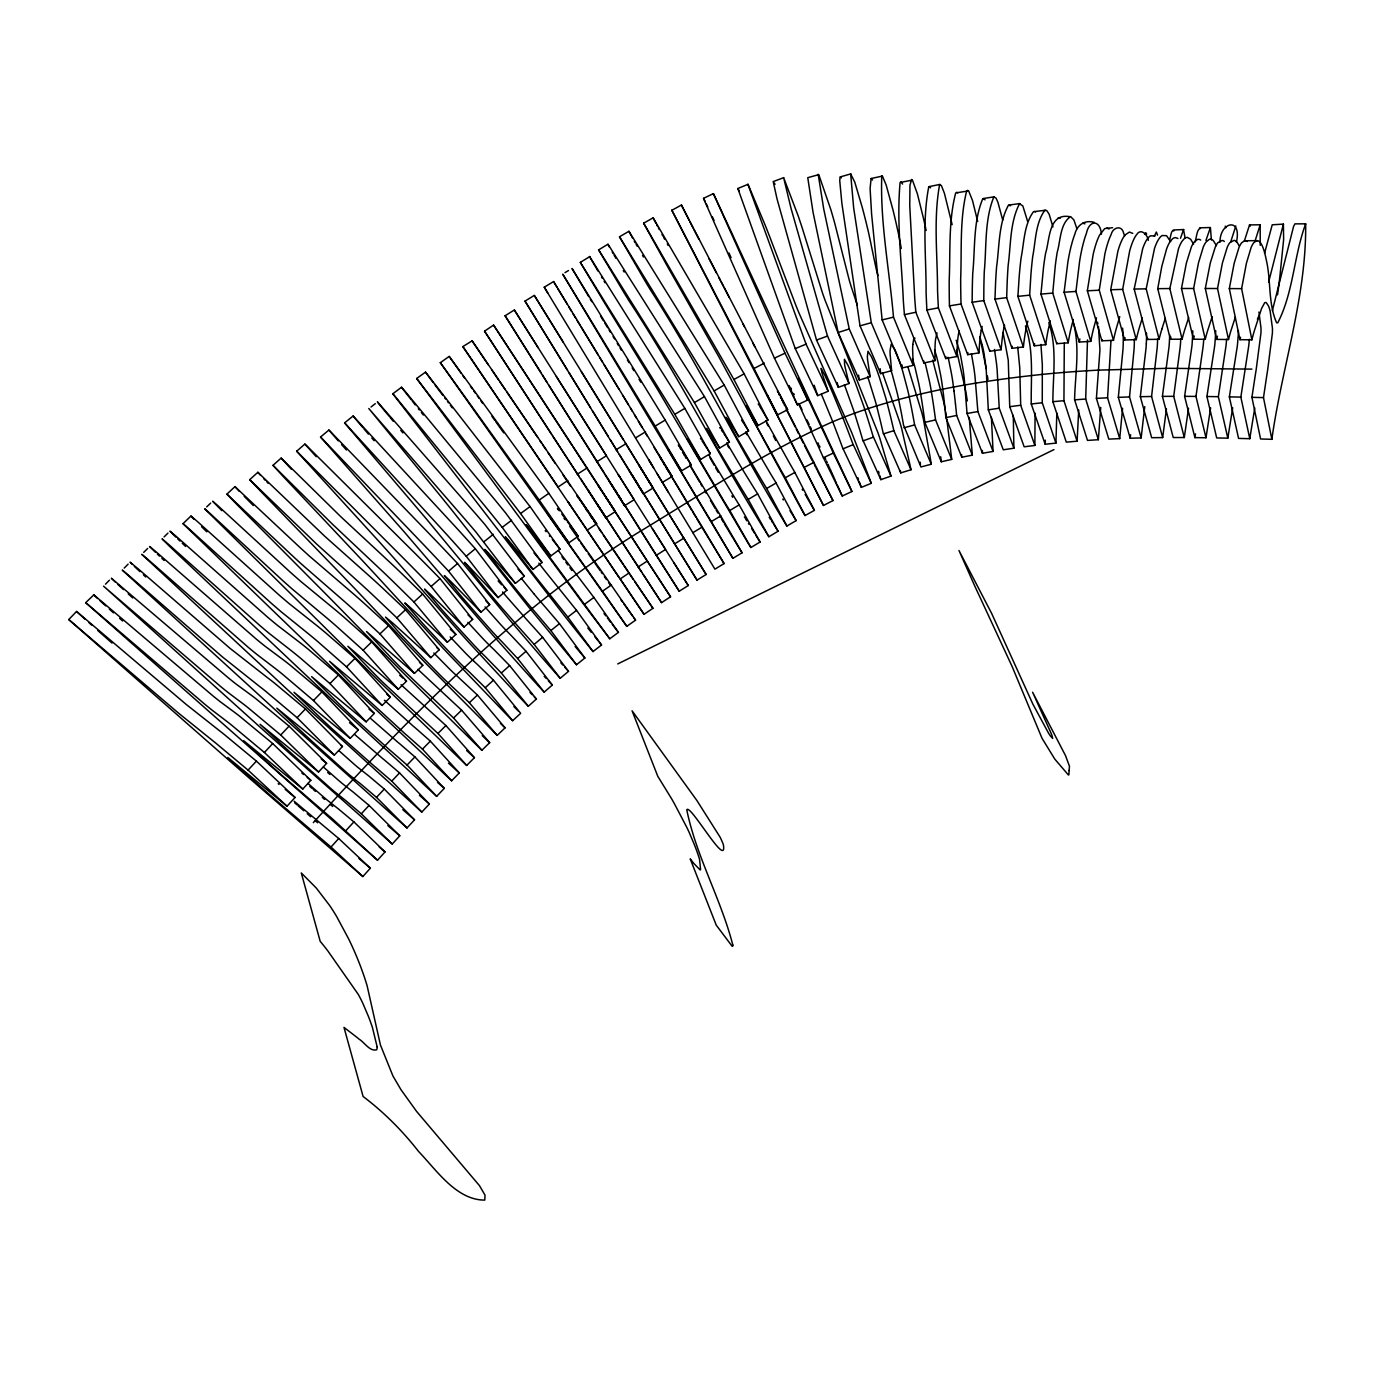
<?xml version="1.0" encoding="UTF-8"?>
<svg xmlns="http://www.w3.org/2000/svg" width="1375" height="1375" viewBox="0 0 1375 1375"><rect width="100%" height="100%" fill="white"/><g stroke="black" fill="none" stroke-linecap="round" stroke-linejoin="round"><path stroke-width="1.5" d="M985.05 199.805L982.816 198.636C973.087 221.65 975.219 248.566 972.744 273.298A282.631 44.481 83.2 0 0 972.28 289.334L972.142 302.259L989.777 351.261L1001.103 349.697L983.778 300.592L983.864 287.65A282.975 43.295 83.3 0 1 984.277 271.614C986.614 246.864 984.414 220.052 993.85 196.917L996.033 198.103L997.923 202.28L1002.702 220M1003.097 332.509L1008.253 360.198L1009.731 406.691L1024.169 446.806L1034.877 445.448L1035.066 413.119M1211.392 239.852L1210.412 227.545L1205.944 240.436M871.269 483.312A220.98 7.734 68 0 1 869.052 477.314L851.692 432.541L799.098 313.225A38.758 1.461 67.7 0 1 795.798 305.181L769.828 237.033A94.892 3.661 67.5 0 0 765.222 225.294L748.034 184.302L737.842 188.513L795.266 348.614L817.661 395.622L828.145 391.273L822.714 375.22A58.558 2.269 67.8 0 1 821.975 372.78L821.081 368.363L824.794 375.203A51.683 2.011 67.8 0 1 826.942 379.861L829.28 385.086A36.403 1.409 67.7 0 1 833.147 394.041L841.414 414.081A28.342 1.1 67.8 0 1 843.27 418.739L849.303 434.414A229.797 9.487 67.6 0 1 852.723 443.489L871.269 483.312L861.352 487.369L842.566 447.683A229.694 10.639 67.6 0 0 839.18 438.608L833.181 422.916A28.325 1.22 67.7 0 0 831.325 418.241L823.058 398.217A36.386 1.581 67.7 0 0 821.391 394.35M1025.441 325.892C1033.983 350.969 1030.872 378.005 1031.25 403.975L1045.172 444.245L1055.931 443.111L1042.267 402.755L1042.319 364.581L1040.927 344.42M1157.647 338.714L1157.458 343.578A42.367 7.717 89.5 0 1 1157.148 348.184L1151.58 396.498L1162.666 437.577L1151.666 437.714L1140.322 396.688L1145.994 348.459A42.298 7.889 89.5 0 0 1146.32 343.853M930.617 187.808L928.761 186.777C922.075 221.22 926.269 257.348 926.097 292.428A361.952 50.806 80.8 0 0 926.647 305.439L926.87 310.011L945.708 358.566L956.897 356.52L957.12 349.456A198.052 28.033 80.7 0 1 957.412 343.716L957.533 341.98A119.848 17.239 80.5 0 1 958.478 334.177L959.2 330.55M1010.591 205.717L1008.391 205.253C998.473 223.695 999.47 246.417 996.583 266.887A246.881 40.597 84.4 0 0 995.603 282.356L994.967 299.097L1011.983 348.322L1023.361 346.981L1006.655 297.653L1007.239 280.895A247.191 39.548 84.4 0 1 1008.15 265.427C1010.934 244.939 1009.852 222.303 1019.511 203.758L1022.828 205.941L1027.606 221.341M1055.931 443.111L1056.825 413.136M945.708 358.566L945.777 356.555M1045.172 444.245L1045.309 440.137M1048.85 322.523C1057.341 348.03 1052.906 375.409 1052.872 401.689L1066.295 442.131L1077.106 441.203L1063.941 400.692L1064.284 343.166M1236.434 242.103C1242.106 216.425 1219.762 222.045 1219.986 242.12M1180.781 338.852L1180.489 343.698A45.066 8.216 -89.7 0 1 1180.145 347.514L1173.717 396.327L1184.287 437.542L1173.236 437.525L1162.408 396.378L1168.939 347.652A44.997 8.405 -89.7 0 0 1169.283 343.836L1169.695 335.655A18.081 3.352 -89.7 0 0 1169.712 334.812M260.494 475.269L257.847 472.278L324.895 536.387L371.319 577.758A226.428 11.241 46 0 1 383.35 588.792L405.522 609.727L439.261 649.756L430.856 657.663L395.33 625.384A186.261 8.198 46 0 0 392.872 623.167L385.516 617.083L398.372 631.692A80.541 3.73 46.1 0 0 402.084 635.662L404.267 637.966A133.684 6.342 46.1 0 0 425.82 660.516L440.464 675.452A25.42 1.152 46.1 0 0 446.05 680.883L447.459 682.206A41.783 1.908 46.1 0 0 448.783 683.409L469.339 702.728L497.2 735.367L505.072 727.839L477.434 695.045L456.809 675.812A41.748 2.097 46.1 0 1 455.486 674.627L454.042 673.303A25.403 1.272 46.1 0 1 448.473 667.906L433.812 652.988M1045.756 210.203L1033.484 211.698C1023.98 224.641 1024.169 242.481 1021.109 257.847A215.222 36.747 85.5 0 0 1019.236 276.048L1017.895 296.381L1034.309 345.812L1045.739 344.695L1029.652 295.161L1030.906 274.794A215.514 35.836 85.5 0 1 1032.711 256.575C1035.684 241.209 1035.409 223.455 1044.708 210.409L1046.839 210.684L1049.142 214.173L1052.941 226.944M1077.106 441.203L1078.722 410.025M1146.32 343.853L1146.527 337.339A18.631 3.455 89.5 0 0 1146.475 333.077M977.694 221.478L972.486 200.458L968.636 190.884L955.694 192.93C948.337 221.22 950.486 251.316 949.197 280.414A322.128 48.125 82 0 0 949.283 297.017L949.438 305.886L967.691 354.664L978.948 352.877L979.327 346.809A158.967 23.873 82 0 1 981.269 330.086M1072.981 321.492C1080.458 346.964 1075.13 373.845 1074.597 399.833L1087.505 440.413L1098.367 439.708L1085.7 399.042L1087.487 339.917M967.691 354.664L967.811 352.636M1203.761 339.316L1203.366 344.128A48.005 8.68 -89 0 1 1203.039 347.17L1195.975 396.412L1205.995 437.748L1194.909 437.628L1184.614 396.344L1191.781 347.17A47.919 8.869 -89 0 0 1192.108 344.145L1192.727 334.297A17.531 3.214 -89 0 0 1192.744 330.808M1260.222 245.334L1260.17 224.795L1249.531 224.916L1244.444 240.763L1241.625 242.842A81.864 14.197 -88 0 0 1238.961 247.552L1234.183 263.278L1229.319 288.578L1239.923 339.677L1251.886 339.831A149.325 24.527 -87.4 0 1 1254.653 329.811L1261.58 308.447L1264.622 302.878A43.433 7.15 -87.8 0 1 1266.306 302.706L1268.489 305.972A77.619 12.856 -87.7 0 1 1270.088 310.767L1272.442 328.161A16.844 2.733 -87.9 0 1 1272.408 333.077L1267.63 370.133A177.942 27.552 -87.3 0 0 1266.891 374.825L1263.487 397.598L1271.858 439.312L1260.583 438.986L1251.92 397.341L1255.375 374.619A177.667 28.273 -87.3 0 1 1256.131 369.927L1260.961 332.922A16.809 2.819 -87.9 0 0 1260.995 328.023L1258.933 312.056M1098.367 439.708L1100.756 407.395M1069.561 216.631C1048.386 213.005 1049.847 239.731 1045.602 253.223A185.041 32.708 86.5 0 0 1043.591 266.716L1040.944 294.095L1056.739 343.716L1068.22 342.822L1052.752 293.081L1055.295 265.684A185.298 31.917 86.6 0 1 1057.237 252.175C1060.641 240.591 1059.953 223.695 1070.609 216.562L1073.909 219.966L1076.917 228.766M1226.62 339.213L1226.191 344.042A48.984 8.68 -88.5 0 1 1225.83 347.067L1218.353 396.688L1227.823 438.161L1216.686 437.938L1206.923 396.533L1214.52 346.998A48.898 8.886 -88.5 0 0 1214.881 343.956L1215.603 334.091A17.325 3.111 -88.5 0 0 1215.655 330.567M1098.453 326.545L1099.948 349.817L1096.408 398.372L1108.8 439.123L1119.714 438.608L1107.58 397.805L1111 340.433M1249.377 339.298L1248.912 344.145A49.689 8.525 -88.1 0 1 1248.534 347.188L1240.852 397.1L1249.772 438.694L1238.566 438.402L1229.353 396.877L1237.173 347.05A49.603 8.731 -88.2 0 0 1237.534 344.008L1238.325 334.108A17.222 2.991 -88.1 0 0 1238.394 330.55M1001.103 349.697L1001.361 346.637M989.777 351.261L989.88 350.23M912.828 344.506L913.688 338.972L915.045 338.078M1119.714 438.608L1122.602 408.255M1094.139 222.32C1084.463 219.639 1076.969 225.242 1074.872 234.128A174.23 31.694 87.7 0 0 1072.397 241.484L1071.022 246.606A158.95 28.995 87.6 0 0 1067.911 261.834L1064.095 292.222L1079.255 342.048L1090.787 341.378L1075.955 291.448L1079.65 261.009A159.191 28.308 87.6 0 1 1082.675 245.764L1084.033 240.642A174.487 30.955 87.7 0 1 1086.439 233.269C1089.241 219.828 1100.052 219.312 1101.495 234.145M1122.567 328.144A19.439 3.558 88.5 0 1 1123.272 339.402L1123.22 344.266A39.944 7.373 88.5 0 1 1122.963 349.663L1118.322 397.341L1130.198 438.23L1141.147 437.92L1129.528 396.963L1134.066 349.233A39.995 7.202 88.5 0 0 1134.306 343.819L1134.358 338.938M1141.147 437.92L1144.756 406.605M1112.598 227.7L1104.709 228.577L1099.536 235.159A144.031 26.898 88.7 0 0 1096.803 241.605L1096.03 243.891A135.902 25.403 88.6 0 0 1093.125 254.581L1087.35 290.795L1101.891 340.811L1113.475 340.33L1099.261 290.211L1104.881 253.945A136.125 24.836 88.7 0 1 1107.734 243.255L1108.491 240.969A144.255 26.28 88.7 0 1 1111.155 234.523C1112.65 227.442 1121.897 224.503 1123.633 233.234A57.2 10.398 88.3 0 1 1124.664 235.898M1130.198 438.23L1130.611 434.741M1132.759 233.406L1129.442 232.048L1125.077 234.953A122.942 23.323 89.6 0 0 1121.948 240.075L1121.089 241.983A117.58 22.309 89.5 0 0 1117.858 251.35L1110.708 289.764L1124.613 339.969L1136.248 339.659L1122.67 289.369L1129.666 250.903A117.769 21.811 89.6 0 1 1132.828 241.519L1133.67 239.611A123.131 22.791 89.6 0 1 1136.73 234.472C1141.027 227.7 1147.627 235.039 1148.314 240.367M1166.447 408.925L1162.666 437.577M1277.513 294.886L1278.114 290.537A312.572 53.831 -89 0 0 1279.798 277.32L1283.631 239.577L1283.408 224.108L1272.219 224.795L1264.553 253.344M1188.55 408.22L1184.287 437.542M1154.931 235.984L1150.514 235.83A108.831 20.728 -89.7 0 0 1146.114 240.814A103.641 19.748 -89.7 0 0 1142.659 248.772L1134.169 289.059L1147.438 339.453L1159.125 339.298L1146.183 288.819L1154.502 248.463A103.812 19.319 -89.7 0 1 1157.905 240.505A109.02 20.264 -89.6 0 1 1162.202 235.52L1166.516 235.675L1170.641 241.605M1210.636 407.842L1205.995 437.748M1177.911 238.494L1175.728 237.652A101.2 19.147 -89 0 0 1172.359 238.975L1170.142 241.553A93.586 17.72 -89 0 0 1166.602 248.927L1161.823 266.355L1157.75 288.664L1170.366 339.23L1182.105 339.213L1169.833 288.544L1178.512 248.738A93.741 17.308 -89 0 1 1181.984 241.364L1184.167 238.769A101.372 18.717 -89 0 1 1187.45 237.445L1190.63 239.233L1193.638 244.234M1194.909 437.628L1195.511 433.898M1227.823 438.161L1232.705 407.791M1200.667 240.058A97.9 18.202 -88.5 0 0 1197.384 239.491L1194.05 242.223A86.677 16.122 -88.6 0 0 1191.352 247.036L1186.402 262.986L1181.469 288.492L1193.414 339.23L1205.239 339.298L1193.62 288.475L1198.467 262.917L1203.314 246.95A86.831 15.744 -88.5 0 1 1205.961 242.12L1209.227 239.387A98.072 17.772 -88.5 0 1 1213.472 240.848L1216.411 245.627M1251.886 339.831L1241.625 288.664L1246.403 263.312L1251.095 247.552A82.019 13.853 -87.9 0 1 1253.691 242.842L1256.458 240.728L1258.348 240.917A97.694 16.5 -87.9 0 1 1266.203 259.566C1271.188 280.259 1267.956 303.359 1276.636 322.798L1277.77 322.816C1293.462 292.445 1293.858 255.767 1305.666 223.833C1306.491 297.017 1281.861 367.297 1271.858 439.312M1249.772 438.694L1254.773 407.997M1224.334 241.502A96.422 17.411 -88.1 0 0 1222.22 240.419L1217.855 242.687A82.895 14.97 -88.2 0 0 1215.208 247.277L1210.275 263.037L1205.308 288.475L1216.6 339.402L1228.494 339.522L1217.528 288.527L1222.409 263.037L1227.256 247.242A83.05 14.609 -88.2 0 1 1229.852 242.636L1234.114 240.333A96.594 16.998 -88.1 0 1 1239.047 245.747M981.303 330.292L982.163 326.425M805.062 515.539A197.02 3.334 60.9 0 0 801.092 508.63L718.919 356.95L673.011 276.169A113.386 2.114 61.1 0 1 668.473 268.194L643.638 223.18L653.159 217.852L744.133 373.828L767.938 420.062L758.02 425.58L749.358 410.953A52.25 0.98 61 0 0 748.086 408.891L745.92 405.728L749.358 412.809A50.703 0.945 61 0 0 752.383 418.533L780.656 469.614A225.912 4.469 61.1 0 0 784.695 476.695L805.062 515.539L814.412 510.348L794.286 471.384A225.912 5.603 61.1 0 1 790.212 464.303L767.886 424.273A38.655 0.894 61.1 0 1 765.909 420.63M1003.939 328.058L1004.575 325.188M1268.644 282.081L1283.408 224.108M1230.694 241.948L1235.833 225.93M1255.186 240.659L1260.17 224.795M1194.944 242.034C1196.594 238.253 1196.748 229.023 1200.22 228.491M1169.575 239.783C1170.675 237.548 1171.139 228.972 1173.838 230.983M1180.506 238.219L1183.531 229.608L1185.164 238.391M1228.494 339.522L1228.769 338.405A139.167 23.873 -87.6 0 1 1230.866 330.98L1235.403 316.938M1027.83 321.148L1026.558 326.408A192.019 30.903 84.6 0 0 1023.378 347.033M1205.239 339.298L1205.514 338.181A144.272 25.506 -88 0 1 1207.869 329.931L1212.166 316.766M1050.311 320.873L1048.266 329.622A197.106 32.639 85.8 0 0 1045.739 344.678M1216.6 339.402L1216.892 338.284A138.927 24.458 -87.7 0 1 1217.459 336.205M1193.414 339.23L1193.706 338.113A144.031 26.108 -88 0 1 1194.273 336.033M1073.273 319.464L1070.73 329.605A189.372 32.261 86.9 0 0 1068.203 342.788M1096.477 317.848L1093.417 329.141A180.95 31.659 88.1 0 0 1090.787 341.344M1154.364 236.208L1156.341 232.031L1157.544 235.125M1272.373 310.613L1293.531 226.6L1294.923 223.867L1305.666 223.833M1161.892 329.038L1165.261 318.381M1119.748 316.663L1116.139 329.072A171.377 30.645 89.2 0 0 1113.458 340.312M1142.298 318.055L1139.119 328.47A166.238 30.078 -89.9 0 0 1136.231 339.625M1188.722 317.47L1184.717 329.811A148.827 26.812 -88.5 0 0 1182.105 339.195M713.402 193.617L703.553 198.309L703.862 199.255L774.434 358.153L797.397 404.852L807.675 400.039L785.005 353.186L713.402 193.617L733.683 237.102A102.592 1.289 65 0 1 738.805 248.325L849.372 485.822A207.917 2.372 65.2 0 0 851.933 491.511L842.222 496.031L822.886 456.62A224.245 4.108 65 0 0 818.933 447.82L798.462 403.528M818.194 174.281L823.711 208.931L849.269 328.986L870.186 376.681L859.358 380.05L838.131 332.492L813.072 212.369L807.761 177.684L818.761 174.642L830.844 209.67A84.562 7.631 72.6 0 1 834.419 222.045L849.252 280.122A35.355 3.111 72.9 0 0 851.211 286.653L857.33 305.216M1144.567 234.352L1145.77 232.633L1146.664 234.077M1258.83 316.233L1257.403 319.189M619.506 236.792L714.123 390.93L738.77 436.683L748.567 430.977L724.195 385.052L628.942 231.275L619.506 236.792L645.167 281.17A113.833 2.836 60 0 0 649.877 289.025C698.053 363.516 736.777 443.472 782.736 519.217A197.587 4.469 59.7 0 1 786.895 526.023L796.142 520.627L775.534 481.955A226.188 7.133 60 0 1 771.272 474.977L748.069 435.428A38.758 1.152 59.9 0 1 746.023 431.802M937.028 332.853L935.619 339.075A101.355 13.681 78.9 0 0 935.086 345.245L934.983 349.68A215.772 28.462 79.2 0 0 934.948 353.616L935 360.663L923.862 362.983L904.423 314.669A401.002 52.147 79.3 0 1 903.358 301.159C901.656 261.697 896.483 221.839 900.109 182.48L912.433 180.091L917.4 193.858L923.536 218.625A137.689 19.044 78.2 0 1 926.148 230.45M628.925 231.327L631.159 235.658M881.77 175.794C880.052 222.698 889.453 270.222 893.492 317.161L913.223 365.355L902.172 367.984L882.131 319.911L871.595 214.019L870.1 188.513L871.114 178.509L882.423 176.069L886.188 185.127L892.925 209.722A96.903 12.048 76.6 0 1 896.173 223.42L898.184 232.512A58.506 7.167 76.6 0 1 899.886 240.969L900.402 243.753A94.188 11.67 76.5 0 1 900.9 246.469L901.261 248.463M783.698 177.667L773.214 181.586L777.047 198.997L816.527 340.055L838.32 387.338L849.011 383.505L845.161 367.486A63.473 4.228 70.6 0 1 844.577 364.323L844.422 359.27L847.773 364.925A52.027 3.472 70.5 0 1 850.352 370.666L852.586 375.977A34.994 2.32 70.5 0 1 856.161 385.103L863.534 405.659A30.422 2.011 70.5 0 1 864.823 409.544L869.756 425.236A230.759 16.345 70.3 0 1 872.988 435.978L890.983 476.077L880.877 479.652L862.658 439.673A230.605 17.48 70.3 0 0 859.444 428.914L854.545 413.222A30.405 2.148 70.5 0 0 853.256 409.337L845.883 388.798A34.959 2.475 70.5 0 0 844.353 384.862M362.845 876.545L331.014 847.034L267.369 792.773A199.77 4.434 41.3 0 1 257.606 784.18L227.82 757.47L287.014 806.231L295.058 797.448L256.403 761.114L224.056 734.319A106.837 2.802 41.3 0 0 218.917 730.28L186.33 704.533L76.553 611.462L68.75 619.558L247.053 776.153A417.055 9.814 41.4 0 0 258.191 785.864L362.845 876.545L370.339 868.209L338.731 838.509L294.13 801.213M331.014 847.034L338.731 838.509M377.523 860.217L330.945 817.506A38.345 1.014 41.5 0 0 328.952 815.908L282.288 775.689A199.117 5.655 41.6 0 1 273.144 767.542L243.736 740.747L302.775 789.044L310.819 780.33L272.714 743.566L240.058 716.564A107.783 3.455 41.6 0 0 235.159 712.783L220.43 701.869A135.541 4.366 41.8 0 1 213.245 696.128L93.861 594.859L85.697 602.663L377.523 860.217L385.034 851.933L353.891 821.889L338.645 809.119A38.294 1.186 41.6 0 0 336.634 807.537L327.216 800.095A27.947 0.877 41.6 0 1 323.005 796.538L307.897 783.372M313.328 822.645C410.661 715.653 513.098 610.483 636.608 533.534C700.253 495.086 762.42 453.372 830.38 422.778A397.53 344.627 -25.6 0 1 858.258 411.916C917.658 391.394 980.031 380.892 1042.388 374.378A1318.608 1235.919 81.9 0 1 1098.573 370.116L1167.702 368.311L1251.903 369.119M346.156 830.345L353.891 821.889M115.517 582.244L111.358 578.205L228.852 678.288A140.198 5.259 42.2 0 0 236.088 684.062L251.298 695.217A111.495 4.159 42 0 1 256.3 699.05L289.059 726.155L326.614 763.348L318.553 771.994L280.723 735.023L248.067 707.73A111.616 3.627 41.9 0 0 243.1 703.845L228.044 692.502A140.353 4.589 42.1 0 1 220.842 686.692L103.555 586.163L265.598 732.119L392.236 844.027L399.764 835.811L369.05 805.406L353.856 792.636A38.156 1.375 41.9 0 0 351.863 791.055L342.444 783.647A27.758 1.014 42 0 1 338.267 780.106L323.348 766.992M68.75 619.558L178.372 713.006L210.736 739.062A106.958 2.286 41.3 0 1 215.823 743.153L248.067 770.12L256.403 761.114M318.553 771.994L260.064 724.298L289.008 751.163A195.989 6.617 42 0 0 298.014 759.292L330.636 788.322A27.775 0.877 41.9 0 0 334.795 791.88L344.163 799.356A38.191 1.203 41.9 0 1 346.156 800.955L361.316 813.794L369.05 805.406M131.948 564.094L130.075 562.169L137.947 568.648A146.936 5.5 42.5 0 1 141.78 571.948L230.158 648.45L267.386 677.6A118.302 4.933 42.4 0 1 274.502 683.117L305.439 708.933L342.444 746.539L334.366 755.098L297.086 717.698L266.234 691.728A118.422 4.366 42.4 0 0 259.153 686.142L222.166 656.7L133.908 579.906A147.073 4.864 42.5 0 0 130.075 576.589L122.255 570.058L292.394 725.519L407 827.973L414.528 819.827L384.278 789.061L369.153 776.273A38.002 1.53 42.3 0 0 367.125 774.675L357.741 767.284A27.483 1.117 42.4 0 1 353.633 763.778L339.006 750.733M85.697 602.663L205.236 704.602A135.695 3.713 41.7 0 0 212.386 710.394L226.978 721.497A107.903 2.939 41.6 0 1 231.825 725.33L264.395 752.486L272.714 743.566M357.087 781.103L359.408 782.908A38.036 1.358 42.3 0 1 361.419 784.523L376.509 797.38L384.278 789.061M280.723 735.023L289.059 726.155M155.341 552.183L149.617 546.494L156.166 551.891A104.173 4.297 43 0 1 158.108 553.575L256.077 638.928A159.672 7.305 43.2 0 0 265.323 646.422L283.439 659.948A127.48 5.758 42.8 0 1 290.778 665.689L321.887 691.866L358.325 729.902L350.212 738.375L313.483 700.545L282.494 674.214A127.6 5.173 42.8 0 0 275.189 668.405L257.228 654.689A159.827 6.548 43.1 0 1 248.033 647.127L150.219 561.43A104.277 3.85 43 0 0 148.277 559.745L141.763 554.314L314.428 714.691L421.798 812.075L429.378 804.014L399.541 772.905L384.519 760.066A37.847 1.667 42.8 0 0 382.491 758.433L354.853 734.645M350.212 738.375L293.992 692.295L321.681 719.039A184.817 7.786 42.9 0 0 333.059 729.661L374.739 766.58A37.881 1.495 42.8 0 1 376.75 768.212L391.755 781.138L399.541 772.905M297.086 717.698L305.439 708.933M175.88 537.127L169.95 531.163L176.052 536.216A100.478 4.417 43.6 0 1 177.891 537.831L267.712 617.255A174.436 8.508 43.7 0 0 277.458 625.35L298.358 641.403A140.611 6.737 43.4 0 1 309.272 650.1L338.387 675.005L374.292 713.453L366.145 721.823L329.948 683.581L300.936 658.539A140.748 6.084 43.3 0 0 290.091 649.756L269.328 633.497A174.608 7.683 43.7 0 1 259.634 625.333L169.967 545.6A100.564 3.97 43.5 0 0 168.145 543.984L162.061 538.828L169.125 545.909A65.45 2.698 43.6 0 0 172.15 548.814L334.073 701.697A245.661 11.138 43.4 0 0 343.097 710.153L436.666 796.331L444.28 788.373L414.906 756.92L399.988 743.995A37.727 1.77 43.3 0 0 397.959 742.345L370.889 718.695M436.666 796.331L407.052 765.05L414.906 756.92M313.483 700.545L321.887 691.866M451.619 780.777L422.452 749.152L407.722 736.072A37.727 1.667 43.9 0 0 405.694 734.353L366.231 698.122A171.084 8.061 44 0 1 358.273 690.405L329.553 661.306L382.147 705.461L390.345 697.194L354.991 658.35L325.738 632.895A155.719 7.752 43.9 0 0 317.488 626.106L289.352 603.762A191.675 9.78 44.3 0 1 279.177 595.1L198.309 522.328A96.388 4.417 44.2 0 0 196.608 520.816L190.97 516.02L183.03 523.669L276.272 613.869A624.164 20.797 44 0 1 300.661 637.381L351.828 686.847A212.042 9.952 44 0 0 360.645 695.303L451.619 780.777L459.302 772.922L430.341 741.125L415.577 728.097A37.692 1.839 43.9 0 0 413.531 726.413L384.416 700.27M105.497 584.169L109.416 580.198M329.948 683.581L338.387 675.005M422.452 749.152L430.341 741.125M164.037 536.955L167.973 533.088M124.214 568.081L128.116 564.145M218.883 507.702L212.661 501.222L217.748 505.605A91.627 4.314 44.8 0 1 219.364 507.066L290.606 572.481A211.114 11.052 45 0 0 301.142 581.728L335.827 610.277A175.209 8.886 44.6 0 1 344.644 617.788L371.697 641.902L406.519 681.141L398.252 689.305L363.155 650.255L336.188 626.02A175.364 8.078 44.5 0 0 327.422 618.458L292.944 589.634A211.337 10.037 45 0 1 282.459 580.336L211.355 514.663A91.713 3.919 44.8 0 0 209.739 513.184L204.686 508.784L300.558 603.47A449.264 16.5 44.6 0 1 319.739 622.411L369.995 672.306A185.677 8.869 44.6 0 0 381.631 683.77L466.692 765.428L474.409 757.677L445.913 725.536L401.019 684.716M183.03 523.669L188.65 528.498A96.473 4.005 44.1 0 1 190.352 530.028L271.081 603.058A191.881 8.869 44.3 0 0 281.205 611.806L309.152 634.373A155.873 7.03 43.9 0 1 317.35 641.214L346.5 666.823L354.991 658.35M143.722 552.355L147.658 548.453M466.692 765.428L437.955 733.459L445.913 725.536M363.155 650.255L371.697 641.902M481.869 750.286L453.578 717.991L400.452 667.391A154 7.442 45.3 0 1 393.181 660L366.523 631.538L414.477 673.372L422.812 665.328L388.541 625.677L366.386 605.361A199.53 10.106 45.3 0 0 352.378 592.969L309.461 556.136A231.412 12.22 45.8 0 1 298.169 545.823L234.97 486.63L226.927 494.089L236.173 503.748A114.125 5.242 45.6 0 0 238.287 505.897L320.375 588.534A342.616 13.252 45.4 0 1 339.281 607.716L390.809 660.378A162.68 7.752 45.3 0 0 402.755 672.478L481.869 750.286L489.672 742.637L461.605 710.17L417.88 669.367M453.578 717.991L461.605 710.17M226.978 494.192L289.988 553.506A231.636 11.103 45.7 0 0 301.245 563.887L343.905 601.03A199.702 9.195 45.2 0 1 357.844 613.491L379.93 633.927L388.541 625.677M206.68 506.894L210.667 503.113M469.339 702.728L477.434 695.045M497.2 735.367L426.869 664.4A143.103 6.686 46.1 0 1 415.405 652.489L359.305 593.347A271.837 10.708 46.2 0 0 340.656 573.873L263.691 494.381A206.405 9.711 46.4 0 1 260.081 490.652L249.734 479.634L316.594 544.019L362.759 585.698A226.6 10.209 46 0 1 374.722 596.802L396.842 617.839L405.522 609.727M512.669 720.689L485.255 687.741L469.734 672.392A51.047 2.217 46.9 0 0 468.394 671.138L465.695 668.645A42.608 1.873 46.9 0 1 462.859 665.93A25.128 1.1 46.9 0 1 457.033 660.086L443.18 645.511A125.452 5.741 47 0 1 422.847 623.597L404.817 602.938L411.434 608.523A176.636 7.545 46.8 0 1 414.287 611.17L447.373 642.228L455.881 634.442L422.675 594.017L405.831 577.552A257.073 12.272 46.8 0 0 393.027 565.245L340.605 516.519L281.153 458.081L272.972 465.334L283.319 476.592A252.244 11.67 47.3 0 0 286.842 480.322L361.384 559.487A221.134 8.611 47 0 1 375.22 574.372L437.061 641.747A125.641 5.637 46.9 0 0 448.113 653.606L505.931 713.934A90.011 4.005 46.9 0 0 512.669 720.689L520.644 713.298L493.436 680.178L477.864 664.898A51.013 2.441 46.9 0 0 476.523 663.661L473.808 661.186M485.255 687.741L493.436 680.178M371.009 407L375.306 403.648M249.734 479.669L257.847 472.312M273.041 465.369L332.234 523.995L384.364 573.083A257.262 11.103 46.8 0 1 397.117 585.441L413.909 601.992L422.675 594.017M296.656 451.258L304.872 444.056L307.192 446.256A59.916 2.612 48.1 0 1 308.464 447.528L412.827 551.169A291.775 13.08 47.7 0 1 425.923 564.3L440.017 578.617L472.673 619.42L464.08 627.052L431.148 586.438L417.106 572.052A291.981 11.773 47.7 0 0 404.061 558.869L300.162 454.661A59.967 2.355 48 0 0 298.908 453.389L296.605 451.155L377.85 540.255A183.855 6.892 47.9 0 1 391.652 555.569L461.381 634.167A109.381 4.606 47.8 0 0 469.425 643.07L517.481 694.977A98.622 4.142 47.8 0 0 526.23 704.103L528.327 706.269L536.387 699.016L509.627 665.586L494.347 649.997A48.83 2.217 47.8 0 0 493.212 648.897L490.359 646.181A41.336 1.908 47.9 0 1 487.575 643.431A24.664 1.134 47.9 0 1 482.006 637.656L470.027 624.645A116.342 5.569 47.9 0 1 467.947 622.342M528.327 706.269L501.342 672.994L509.627 665.586M431.148 586.438L440.017 578.617M544.173 692.123L517.636 658.539L502.717 642.572A50.377 1.891 48.8 0 0 501.617 641.438L498.85 638.602A40.133 1.53 48.8 0 1 496.152 635.783A24.492 0.928 48.8 0 1 490.875 630.042L479.669 617.392A108.453 4.28 48.8 0 1 460.848 595.719L444.331 575.592L449.367 580.112A150.425 5.62 48.7 0 1 452.22 582.966L480.975 612.167L489.672 604.691L457.566 563.509L443.558 548.694A329.983 13.544 48.7 0 0 432.987 537.625L330.997 432.145A37.125 1.512 49 0 0 330.327 431.441L328.9 430.048L320.53 437.027L404.009 531.661L483.003 623.889A95.58 3.678 48.8 0 0 493.384 635.766L529.581 676.277A105.892 4.091 48.8 0 0 538.141 685.627L544.173 692.123L552.337 685.025L526.023 651.286L511.053 635.37A50.342 2.114 48.8 0 0 509.953 634.253L507.169 631.417A40.116 1.719 48.9 0 1 504.453 628.633A24.492 1.048 48.8 0 1 499.177 622.909L487.953 610.259A108.384 4.795 48.9 0 1 485.048 606.942M517.636 658.539L526.023 651.286M320.547 437.078L321.939 438.436A37.159 1.358 49 0 1 322.627 439.141L424.102 545.188A330.189 12.083 48.7 0 1 434.62 556.291L448.594 571.175L457.566 563.509M362.983 427.745L353.083 416.023L344.609 422.864L425.837 518.272L507.134 616.825A82.552 2.802 49.9 0 0 514.611 625.694L540.134 655.445A108.745 3.73 49.9 0 0 548.608 665.173L560.227 678.288L568.511 671.344L542.627 637.295L528 621.036A50.858 1.925 49.8 0 0 527.106 620.073L507.066 597.266A99 3.919 49.9 0 1 502.58 591.938M560.227 678.288L534.136 644.394L542.627 637.295M534.136 644.394L519.561 628.066A50.892 1.684 49.8 0 0 518.667 627.103L498.661 604.227A99.052 3.455 49.9 0 1 479.428 581.23L464.492 562.306L468.738 566.38A140.886 4.675 49.8 0 1 471.728 569.525L498.077 597.592L506.894 590.27L475.32 548.728L464.114 536.319A370.236 13.475 49.7 0 0 456.139 527.553L353.1 416.006M344.627 422.864L447.133 534.961A370.442 11.859 49.7 0 1 455.056 543.761L466.228 556.239L475.32 548.728M379.792 404.938L377.352 401.792L474.358 512.308A419.891 12.959 50.8 0 1 484.928 524.528L524.339 576.211L515.419 583.344L475.75 531.816A420.097 11.155 50.9 0 0 465.231 519.527L368.758 408.495L438.917 494.072A114.314 3.042 51.1 0 1 452.375 510.744L528.773 607.148L576.503 664.761L584.891 657.989L559.47 623.648L545.222 607.011A51.889 1.684 51 0 0 544.706 606.409L541.561 602.817A30.697 1.014 51 0 1 533.947 593.862M576.503 664.761L550.842 630.575L559.47 623.648M484.103 541.63L493.316 534.308M911.659 179.438L909.958 185.092L909.752 205.82L914.753 298.719A401.397 50.48 79.3 0 0 915.853 312.228L935 360.663M508.217 539.928A116.566 2.578 52.1 0 1 510.864 543.039L532.984 569.456L542.042 562.512L505.983 513.391A471.728 11.636 52 0 0 495.481 500.534L405.281 391.548A111.684 2.853 52.3 0 0 403.958 390.002L401.517 387.252L392.82 393.783L563.956 615.106A94.823 2.131 52.2 0 0 575.73 630.025L593.02 651.578L601.528 644.995L576.538 610.345L544.913 571.003A83.548 2.303 52.2 0 1 538.88 563.2M593.02 651.578L567.806 617.083L576.538 610.345M392.82 393.783L395.227 396.55A111.736 2.372 52.2 0 1 396.533 398.131L486.217 507.598A471.934 9.642 52 0 1 496.667 520.489L502.219 527.364L511.569 520.248M609.778 638.773L553.575 562.392A84.356 1.306 53.4 0 1 545.342 551.272L526.178 524.717L538.914 540.684A173.525 2.612 53.4 0 1 541.973 544.603L550.808 555.947L560.003 549.192L530.062 506.584L425.511 372.127L416.677 378.486L423.809 388.163A92.916 1.409 53.5 0 0 426.267 391.428L582.845 603.161A77.894 1.186 53.4 0 0 590.219 612.975L609.778 638.773L618.423 632.38L593.88 597.438L562.358 555.947A84.322 1.719 53.4 0 1 558.25 550.378M585.011 603.986L593.88 597.438M416.677 378.486L520.592 513.511L530.062 506.584M967.588 190.317L966.659 190.988C959.595 219.347 961.812 249.391 960.678 278.489A322.506 46.784 82.1 0 0 960.816 295.092L961.005 303.978L978.948 352.877M553.077 521.675L547.095 512.944L558.611 528.619A132.017 0.963 54.7 0 1 560.003 530.544L568.889 542.816L578.222 536.284L548.831 493.333L449.195 356.383L440.327 362.708L626.794 626.347L635.559 620.159L599.741 568.631A102.008 1.186 54.7 0 0 598.623 567.084A82.225 0.963 54.7 0 0 598.039 566.294L596.252 563.802A75.419 0.911 54.8 0 1 595.323 562.53L584.238 546.975A71.156 0.877 54.7 0 1 569.8 526.47M554.039 523.033L602.473 591.25L611.48 584.925M440.292 362.605L539.223 500.036L548.831 493.333M586.73 529.564L644.05 614.298L652.953 608.3L593.502 520.094M629.32 572.791L620.194 578.944L644.05 614.298M567.858 480.477L558.13 486.973L462.859 346.603L472.123 340.845L596.681 523.772L587.228 530.114L567.875 501.634L569.989 504.797M597.798 505.02L661.547 602.628L670.536 596.784L611.308 505.742M638.137 566.981L647.35 561M577.242 474.306L587.073 467.947L615.347 511.586L605.808 517.773L484.533 331.152L551.633 434.294M484.533 331.169L493.573 325.084L587.073 467.947M623.855 503.886L656.253 555.328L665.552 549.467L652.403 528.67M656.253 555.328L679.216 591.233L688.273 585.527L556.325 376.492M596.561 461.931L606.461 455.727L514.336 309.994L505.089 315.769L624.559 505.725L634.167 499.692L618.269 474.581L619.867 477.125M634.597 479.084L697.022 580.095L706.131 574.492L645.494 475.87M616 449.814L625.969 443.713L653.125 488.005L643.448 493.952L525.009 301.091L534.308 295.402L563.303 342.289M674.506 543.916L683.873 538.158M662.441 482.35L672.152 476.489L553.609 281.566L544.242 287.169L547.834 293.116M692.88 532.675L702.264 527.003L699.548 522.552A242.928 1.306 58.8 0 1 694.341 514.009L663.747 463.392M702.264 527.003L724.075 563.595L714.914 569.147L544.259 287.186M635.542 437.886L645.545 431.853M684.836 408.358L710.308 453.63L700.58 459.456L674.816 414.356L684.836 408.358L589.497 256.438L597.988 271.064M720.723 515.934L742.07 552.802L732.892 558.302L711.305 521.572L720.723 515.934L719.417 513.803A237.703 2.887 59.1 0 1 714.295 505.433L689.872 464.767M739.166 504.883L760.066 542.025L750.888 547.525L729.764 510.538L739.166 504.883L738.53 503.852A232.461 5.208 59.1 0 1 733.442 495.67L708.641 454.506M674.816 414.356L580.319 262.367L589.72 256.644M665.191 420.097L691.23 465.042L681.502 470.869L655.17 426.095L665.191 420.097L572.017 268.469L588.741 296.605M757.608 493.848L778.061 531.248L768.866 536.731L748.189 499.469L757.608 493.848L756.972 492.834A223.438 6.755 59.3 0 1 751.884 484.653L745.869 474.925A35.544 1.014 59.2 0 1 737.481 461.02L728.166 445.156A38.741 1.1 59.3 0 1 726.773 442.733M768.866 536.731A204.686 4.4 59.1 0 0 765.634 531.541C718.3 455.555 678.116 375.323 628.805 300.506A112.905 2.664 59.4 0 1 624.112 292.841L598.606 249.889L607.973 244.2L704.464 396.619L729.403 442.217L719.658 448.027L710.377 433.709A54.209 1.289 59.2 0 0 708.984 431.664L706.406 428.398L709.981 435.291A49.723 1.186 59.2 0 0 713.161 440.962L715.292 444.692A38.741 0.911 59.2 0 0 718.798 450.742L742.5 490.256A223.455 5.637 59.3 0 0 747.553 498.438L748.189 499.469M564.988 272.645L568.494 270.548M719.658 448.027L694.444 402.6L704.464 396.619M714.123 390.93L724.195 385.052M786.895 526.023L766.683 488.486L776.153 482.969M758.02 425.58L733.941 379.5L744.133 373.828M785.297 477.744L794.888 472.416M786.053 408.341L808.913 452.77A220.67 2.097 62.8 0 0 813.364 461.312L832.975 500.569L823.47 505.467L671.842 210.306L681.416 205.047L787.617 409.681L777.528 414.889L768.866 398.337M777.528 414.889L753.998 368.5L764.38 363.12M823.47 505.467L804.169 467.414L813.931 462.378M617.719 663.936L1053.989 449.591M774.434 358.153L785.005 353.186M823.384 457.72L833.336 453.08L851.933 491.511M795.266 348.614L806.059 344.128L828.145 391.273M842.995 448.834L853.153 444.641M816.527 340.055L827.509 336.067L849.011 383.505M863.002 440.877L873.348 437.181M838.131 332.492L849.269 328.986M883.369 433.881L893.87 430.667L911.023 469.752L900.763 472.88L883.094 432.644A234.489 23.873 72.8 0 0 880.189 420.183L876.528 405.522A33.516 3.197 73.1 0 0 875.119 400.452L868.914 380.445A33.292 3.163 73 0 0 867.539 376.458M840.348 176.894L850.902 173.852M860.028 325.823L871.286 322.712L891.602 370.666L880.653 373.639L860.028 325.823L841.878 203.362L839.73 180.589L840.108 177.066L841.328 177.891M904.011 427.762L914.616 424.927L931.288 464.234L920.923 466.967L903.547 425.167A239.542 29.202 74.9 0 0 901.227 412.328L898.288 397.77A36.695 4.177 75.2 0 0 897.067 392.442L892.289 374.533A31.762 3.609 75.2 0 0 890.175 367.761M882.131 319.911L893.492 317.161M924.859 422.383L935.55 419.891L951.723 459.387L941.273 461.777L924.859 422.383L924.137 416.934A241.209 33.155 76.7 0 0 922.264 403.786L920.167 390.758A40.27 5.173 77 0 0 918.844 383.952L915.166 368.087A29.889 3.833 77 0 0 912.828 359.923L912.416 358.617M904.423 314.669L915.853 312.228M945.88 417.656L956.656 415.456L972.331 455.142L961.795 457.239L945.88 417.656L944.745 406.227A232.512 34.702 78.3 0 0 943.302 393.284L942.133 384.347A43.055 6.033 78.7 0 0 940.998 377.163A46.045 6.462 78.7 0 0 940.483 374.292L938.042 362.347A28.05 3.902 78.7 0 0 936.255 355.403L934.536 349.783M929.225 186.588L940.07 184.405M926.87 310.011L938.369 307.845L956.897 356.52M967.038 413.497L977.883 411.572L993.059 451.43L982.472 453.269L967.038 413.497L964.236 378.434A45.083 6.737 80.1 0 0 963.033 369.291L960.919 357.225A26.28 3.902 80.1 0 0 959.647 351.57L956.209 340.209M949.438 305.886L961.005 303.978M983.348 198.516L994.366 196.797M988.316 409.853L999.23 408.186L1013.908 448.216L1003.269 449.797L988.316 409.853L986.339 371.697A45.341 7.116 81.5 0 0 985.634 364.839L984.122 354.114A24.819 3.867 81.5 0 0 982.695 346.93L979.877 336.789M972.142 302.259L983.778 300.592M1008.923 205.047L1020.027 203.552M1009.731 406.691L1020.697 405.247L1034.877 445.448M994.967 299.097L1006.655 297.653M1031.25 403.975L1042.267 402.755M1017.895 296.381L1029.652 295.161M1052.872 401.689L1063.941 400.692M1040.944 294.095L1052.752 293.081M1058.252 217.714L1060.434 218.092M1244.461 240.745L1257.403 240.659M1074.597 399.833L1085.7 399.042M1064.095 292.222L1075.955 291.448M1096.408 398.372L1107.58 397.805M1087.35 290.795L1099.261 290.211M1173.219 229.986L1183.789 229.539M1110.708 289.764L1122.67 289.369M1118.322 397.341L1129.528 396.963M1199.602 227.82L1210.189 227.528M1134.169 289.059L1146.183 288.819M1140.322 396.688L1151.58 396.498M1157.75 288.664L1169.833 288.544M1162.408 396.378L1173.717 396.327M1181.469 288.492L1193.62 288.475M1205.308 288.475L1217.528 288.527M1229.319 288.578L1241.625 288.664M1184.614 396.344L1195.975 396.412M1206.923 396.533L1218.353 396.688M1229.353 396.877L1240.852 397.1M1251.92 397.341L1263.487 397.598M1082.761 223.18L1084.944 223.833M1106.875 228.027L1109.075 229.006M1245.441 240.677L1246.403 240.934A97.522 16.913 -87.9 0 1 1247.366 241.536M871.114 178.509L872.592 179.988M737.842 188.513L739.234 190.936M505.416 536.886L508.217 539.928M1034.567 211.492L1035.684 211.956M956.656 192.259L957.739 192.827M304.923 444.142L316.233 456.689M356.366 780.536L350.075 775.448A27.5 0.997 42.4 0 1 345.967 771.908L316.886 745.714A190.609 7.305 42.4 0 1 305.181 734.989L276.822 708.142L334.366 755.098M321.234 759L326.614 763.348M301.881 773.077L303.652 774.503M340.639 745.078L342.444 746.539M307.209 777.391L310.819 780.33M349.508 722.717L358.325 729.902M278.197 783.716L279.091 784.438M285.227 789.422L286.103 790.144M286.98 790.866L295.058 797.448M369.033 709.105L374.292 713.453M900.917 181.878L902.584 184.061M386.873 694.289L390.345 697.194M366.145 721.823L311.627 676.62L338.491 703.312A177.925 8.009 43.4 0 0 349.508 713.797L390.156 750.389A37.761 1.598 43.3 0 1 392.184 752.056L407.052 765.05M385.034 851.933L379.242 847.017M370.339 868.209L358.944 858.516M399.764 835.811L387.836 825.567M399.695 675.331L403.098 678.219M404.8 679.68L406.519 681.141M414.528 819.827L402.806 809.669M429.378 804.014L419.427 795.317M398.252 689.305L347.858 646.267L375.581 675.091A162.817 7.837 44.6 0 0 383.195 682.653L437.955 733.459M294.697 802.862L296.983 804.839M298.117 805.819L303.806 810.752M307.227 813.725L310.681 816.716M315.305 820.737L317.642 822.766M419.461 662.389L422.812 665.328M444.28 788.373L437.491 782.375M309.753 786.431L312.056 788.425M313.191 789.422L315.477 791.416M322.317 797.414L324.603 799.408M330.395 804.461L332.733 806.506M327.662 772.475L329.914 774.469M112.011 643.07L97.797 630.523M89.1 622.823L91.713 625.144M459.302 772.922L448.473 763.159M119.625 618.32L122.598 620.984M85.078 619.248L76.553 611.462M113.523 612.872L109.312 609.108M436.803 647.539L439.261 649.756M105.738 605.894L100.048 600.772M1249.531 224.916L1250.15 226.273M128.219 593.862L132.722 597.953M474.409 757.677L466.692 750.578M123.544 589.617L117.941 584.495M97.608 598.538L93.517 594.619M145.733 576.984L143.43 574.853M450.261 629.234L455.881 634.442M248.067 770.12L287.014 806.231M489.672 742.637L482.247 735.677M139.941 571.622L134.372 566.414M164.141 560.484L161.838 558.319M159.552 556.17L157.352 554.091M185.608 546.442L182.239 543.245M264.395 752.486L302.775 789.044M505.072 727.839L500.397 723.336M467.998 614.9L472.673 619.42M206.817 531.816L201.627 526.763M464.08 627.052L432.867 596.681A160.291 6.497 47.8 0 0 430.272 594.155L424.548 589.067L441.702 609.503A116.428 5.019 47.9 0 0 461.845 631.916L473.825 644.944A24.681 1.031 47.8 0 0 479.359 650.719A41.37 1.719 47.9 0 0 482.144 653.486L484.98 656.236A48.864 1.994 47.8 0 1 486.097 657.353L501.342 672.994M361.316 813.794L392.236 844.027M221.839 510.658L219.605 508.423M376.509 797.38L407 827.973M194.116 519.372L191.022 516.141M485.908 600.875L489.672 604.691M253.309 505.536L246.297 498.438A114.022 5.758 45.6 0 1 244.183 496.306M534.291 696.867L536.387 699.016M391.755 781.138L421.798 812.075M239.37 491.373L234.97 486.63M266.87 481.937L268.177 483.295M263.673 478.603L265.323 480.339M643.638 223.145L733.941 379.5M598.589 249.769L694.444 402.6M498.145 581.023L501.772 584.856M503.989 587.194L506.894 590.27M552.337 685.025L548.333 680.762M291.483 469.339L281.17 458.15M346.5 666.823L382.147 705.461M568.511 671.344L564.747 667.15M517.997 569.112L524.339 576.211M560.862 662.802L562.822 665.002M346.431 450.003L341.584 444.572M338.319 440.877L328.9 430.083M515.419 583.344L490.995 555.895A125.297 3.523 50.9 0 0 488.348 552.973L484.894 549.433L499.142 568.133A91.798 2.681 51 0 0 516.931 590.253L525.302 600.514M379.93 633.927L414.477 673.372M368.448 434.105L364.083 429.034M371.834 438.041L374.086 440.67M584.891 657.989L575.128 646.525M396.842 617.839L430.856 657.663M533.964 552.922L542.042 562.512M550.842 630.575L536.663 613.869A51.906 1.461 50.9 0 0 536.147 613.267L533.019 609.658A30.714 0.877 51 0 1 525.422 600.686M413.909 601.992L447.373 642.228M390.019 417.347L393.233 421.231M400.744 430.306L402.892 432.902M389.073 416.195L380.119 405.333M533.827 593.691L525.456 583.447A91.747 3.128 51 0 1 521.314 578.325M599.277 642.228L601.528 644.995M594.773 636.659L598.159 640.853M1225.228 226.136L1225.864 227.734M567.806 617.083L536.267 577.637A83.583 1.908 52.2 0 1 518.392 554.469L505.416 536.92M545.205 530.544L546.133 531.695M587.812 628.031L591.336 632.397M418.327 408.684L419.323 409.939M421.352 412.5L423.363 415.044M552.303 539.43L560.003 549.192M412.328 401.122L415.302 404.869M411.262 399.764L404.989 391.806M448.594 571.175L480.975 612.167M404.611 391.325L401.517 387.252M466.228 556.239L498.077 597.592M618.423 632.38L612.236 624.319M610.637 622.222L607.389 617.959M557.545 508.337L557.734 508.613A95.27 1.134 54.7 0 1 559.384 510.795M604.02 613.542L605.739 615.811M442.75 395.227L435.084 385.069M444.641 397.736L445.586 398.991M447.494 401.5L448.439 402.755M450.347 405.281L452.255 407.825M561.791 514.027L562.461 514.938M562.873 515.488L563.664 516.553M564.472 517.653L566.534 520.42M567.394 521.572L567.841 522.173A131.983 1.581 54.7 0 1 569.25 524.064L578.222 536.284M569.886 567.755L571.931 570.556M502.219 527.364L532.984 569.456M525.009 301.091L567.463 370.116M565.864 562.237L567.858 564.97M561.962 556.858L563.887 559.522M634.184 618.234L635.559 620.159M632.758 616.258L623.889 603.952M620.727 599.569L622.308 601.769M462.825 375.65L464.716 378.28M470.473 386.323L472.192 388.747M473.739 390.878L475.509 393.37M477.297 395.88L479.102 398.372M461.055 373.175L449.281 356.52M480.889 400.881L482.711 403.425M491.941 416.333L494.811 420.372M495.773 421.713L503.731 432.884M520.592 513.511L550.808 555.947M608.558 582.519L610.637 585.441M604.381 576.623L606.478 579.58M600.136 570.625L594.997 563.303M601.184 572.103L602.25 573.616M593.983 561.859L588.225 553.627M579.098 498.352L577.036 495.481L579.116 498.661M586.334 550.945L580.92 543.159M579.511 498.936L596.681 523.772M563.973 518.152L564.97 519.578M577.62 538.416L579.202 540.684M539.223 500.036L568.889 542.816M602.473 591.25L626.794 626.347M688.583 440.773L687.345 439.072L724.075 501.291A232.478 4.039 59.1 0 0 729.111 509.489L729.764 510.538M505.072 315.734L540.942 372.642M688.686 440.928L689.992 442.853A58.094 0.945 59.1 0 1 691.402 445.002L700.58 459.456M652.953 608.3L634.769 581.659M488.348 364.873L471.934 340.587M491.889 370.047L498.523 379.792M500.191 382.25L505.227 389.641M506.928 392.133L537.745 437.508M633.205 579.356L623.855 565.572M720.311 428.398L720.019 427.969A54.209 1.547 59.2 0 0 719.744 427.556M619.077 577.448L462.859 346.603M557.528 508.767L558.113 509.644M539.739 440.464L541.75 443.438M542.764 444.933L545.927 449.608M622.841 564.059L603.298 535.047M548.023 452.719L550.103 455.795M551.134 457.342L555.225 463.392M590.133 515.092L581.213 501.823M590.683 515.917L592.934 519.252M514.405 310.114L538.209 347.823M563.097 475.114L570.47 486.08M577.328 496.323L579.013 498.816M585.578 508.613L587.194 511.019M590.27 515.608L591.903 518.066M593.587 520.575L595.272 523.084M598.52 527.931L601.631 532.572M579.752 499.623L580.456 500.689M721.394 430.014L722.837 432.18M678.511 444.864L679.284 446.033M590.648 494.123L588.431 490.772L592.694 497.217M723.903 433.795L725.02 435.514M615.347 511.586L597.712 484.773L600.514 489.105M725.588 436.373L729.403 442.217M670.536 596.784L573.1 447.03M579.356 476.73L567.892 459.181M580.525 478.517L589.531 492.267M591.164 494.759L641.747 572.138M566.878 457.634L552.612 435.806M701.989 440.687L702.848 442.011M572.069 445.448L493.573 325.084M679.886 446.961L681.106 448.852M609.641 481.577L608.747 480.219L611.153 484.172M606.083 497.698L607.888 500.5M608.816 501.892L610.792 504.952M643.277 574.475L661.547 602.628M741.606 420.114L742.62 421.695M703.33 442.75L705.427 445.998M605.808 517.773L590.752 494.416M743.153 422.52L744.253 424.222M705.977 446.858L707.094 448.611M610.07 482.212L611.084 483.811M744.82 425.098L748.567 430.977M707.661 449.487L710.308 453.63M611.686 484.756L613.044 486.87M668.955 450.57L668.198 449.419L673.784 459.078M611.961 484.997L616.636 492.336M618.166 494.742L621.087 499.314M624.13 504.092L679.216 591.233M681.33 449.213L682.12 450.433M633.858 477.898L628.856 469.906L643.448 493.952M603.952 472.398L548.573 384.794M605.017 474.083L608.781 479.978M615.364 490.514L621.019 499.4M769.192 517.206L770.756 519.681M771.788 521.297L772.784 522.895M669.161 450.897L681.502 470.869M658.969 455.177L658.212 453.991L661.736 460.023M673.802 562.616L688.273 585.527M621.483 500.139L623.373 503.13M773.781 524.477L774.795 526.058A204.669 5.277 59.1 0 1 778.061 531.248M738.77 436.683L729.644 422.314A52.336 1.306 59.8 0 0 728.286 420.286L726 417.227L729.386 424.273A50.583 1.272 59.9 0 0 732.48 429.945L734.559 433.675A38.775 0.963 59.9 0 0 738.633 440.911L761.819 480.477A226.205 5.998 59.9 0 0 766.047 487.455L766.683 488.486M682.722 451.395L691.23 465.042M659.192 455.538L672.152 476.489M638.653 464.681L653.125 488.005M542.438 375.031L547.009 382.319M751.627 528.533L754.772 533.552M755.769 535.15L756.783 536.748A223.747 4.228 59 0 1 760.066 542.025M638.739 464.819L642.555 470.938M748.464 523.462L748.997 524.339M624.559 505.725L611.48 484.705M671.739 210.083L753.998 368.5M789.989 510.675L791.966 513.855A197.57 5.311 59.7 0 1 796.142 520.627M745.662 518.977L746.831 520.85M632.414 475.423L638.447 485.169M639.925 487.541L697.022 580.095M610.328 439.759L617.633 451.584M619.386 454.42L629.303 470.422M608.386 436.631L592.436 410.798M625.969 443.713L534.359 295.487M581.316 371.663L623.442 440.052M706.131 574.492L625.23 442.956M744.442 517L745.061 517.997M733.597 538.983L738.753 547.405A257.675 2.612 59 0 1 742.07 552.802M648.708 459.714L653.658 467.895M590.58 407.756L568.923 372.522M759.739 406.433L760.444 407.584M782.805 499.039L783.355 499.933M609.039 330L610.397 332.2M613.113 336.652L614.487 338.886M617.237 343.406L618.63 345.675M729.283 531.953L733.081 538.141M607.664 327.748L604.845 323.142M620.022 347.961L621.431 350.264M603.419 320.787L600.497 316.009M728.131 530.045L728.716 531.008M581.23 327.25L598.142 354.973M599.569 357.311L602.491 362.089M603.986 364.547L618.922 389.108M579.769 324.827L577.019 320.323M709.122 539.103L724.075 563.595M648.759 459.783L652.42 465.816M627.378 360.027L628.959 362.605M726.911 528.069L727.53 529.066M655.17 426.095L562.753 274.175L729.609 552.888A257.692 1.53 59 0 1 732.892 558.302M571.587 311.403L568.752 306.728M572.997 313.706L575.712 318.175M708.486 538.072L696.644 518.495M703.553 198.309L705.375 201.936M760.873 408.272L767.938 420.062M604.141 281.291L605 282.7M632.173 367.881L633.806 370.597M590.288 299.166L591.817 301.675M726.292 527.038L724.298 523.738M711.305 521.572L709.998 519.441A237.72 1.702 59.1 0 1 704.911 511.053L674.489 460.281M567.325 304.373L557.923 288.836M622.6 395.158L628.289 404.559M656.889 473.275L668.473 492.405M623.27 270.566L624.164 272.027M601.511 276.925L602.388 278.386M639.066 379.294L640.888 382.302M630.352 407.997L632.414 411.4M634.442 414.786L636.436 418.103M723.37 522.191L721.514 519.097M638.395 421.352L642.159 427.608M645.717 433.503L647.436 436.391M691.694 510.28L670.347 474.633M692.484 511.569L695.784 517.069M557.133 287.53L553.575 281.548M719.675 516.038L720.586 517.567M654.122 447.511L657.25 452.753M660.292 457.823L664.727 465.248M666.188 467.672L669.041 472.45M716.1 510.022L717.853 512.995M616 258.397L614.092 255.183M715.258 508.595L710.462 500.5M642.555 255.458L643.466 257.005M685.369 457.136L686.108 458.425M704.825 490.909L706.217 493.281M612.236 251.986L613.147 253.567M731.861 495.911L732.669 497.286M683.908 454.644L684.63 455.881M700.82 484.069L702.127 486.286M699.566 481.92L691.144 467.5M805.166 494.45L806.128 496.1M806.575 496.873L810.408 503.456A197.02 4.177 60.9 0 1 814.412 510.348M682.533 452.289L683.203 453.458M802.175 489.311L802.691 490.205M636.144 244.441L637.089 246.073M680.144 448.181L680.677 449.109M634.253 241.123L635.198 242.773M715.653 467.775L718.248 472.312M710.016 457.875L714.261 465.317M679.198 446.531L678.459 445.225M777.597 390.964L778.491 392.562M631.606 236.466L632.431 237.944M667.288 243.925L668.147 245.472M663.764 237.6L664.641 239.181M727.581 445.397L728.87 447.752M662.028 234.472L662.888 236.019M609.434 247.122L607.973 244.338M658.367 227.838L659.295 229.505M580.319 262.367L604.605 302.964A111.083 1.805 59.2 0 0 609.125 310.337L658.316 390.689L747.622 542.248A223.764 3.283 59 0 1 750.888 547.525M767.164 395.141L771.289 403.477M656.631 224.606L657.473 226.188M779.023 393.525L779.9 395.175M767.388 395.553L767.955 396.619M745.697 432.472L746.883 434.672M780.45 396.206L787.617 409.681M655.823 223.128L653.159 217.886M718.764 277.441L720.328 280.448M721.119 281.961L723.456 286.412M724.212 287.873L729.214 297.412M822.972 481.491L823.9 483.261M824.364 484.137L825.258 485.839M825.688 486.647L829.263 493.453A201.369 1.633 62.8 0 1 832.975 500.569M821.597 478.844L822.525 480.614M775.723 440.481L773.317 435.875M716.375 272.886L709.053 258.861M820.084 475.939L821.098 477.898M766.82 423.414L768.058 425.803M819.002 473.877L819.552 474.925M817.85 471.642L818.434 472.777M804.169 467.414L803.619 466.348A220.653 0.997 62.8 0 1 799.184 457.806L773.111 407.069M742.913 323.761L744.477 326.786M698.809 239.095L694.031 229.848M693.206 228.25L689.941 221.873M816.2 468.428L817.025 470.027M689.098 220.241L681.416 205.047M814.567 465.266L815.375 466.847M425.511 372.127L432.627 381.803A92.881 1.839 53.6 0 0 433.211 382.577M752.847 343.08L754.669 346.655M812.952 462.12L813.759 463.684M812.161 460.556L804.495 445.448M784.128 404.559L784.781 405.848M803.258 443.025L799.631 435.823M782.856 402.033L783.492 403.287M781.636 399.592L782.237 400.795M786.448 409.578L795.111 426.834M796.245 429.103L798.462 433.52M780.484 397.306L781.052 398.423M790.986 388.077L791.467 389.039M778.972 394.264L779.436 395.227M778.13 392.545L777.442 391.17M799.58 404.748L802.003 409.733M806.953 419.942L809.153 424.497M810.27 426.8L811.405 429.172M817.988 442.887L818.641 444.263M706.372 204.016L707.747 206.92M819.311 445.655L819.981 447.081M774.417 183.081L775.036 184.37M825.017 457.806L825.756 459.387M712.439 216.941L714.038 220.378M826.495 460.986L827.234 462.584M827.973 464.183L828.713 465.781M829.228 466.95L829.744 468.084M833.336 453.08L832.837 451.98A224.314 2.991 65.1 0 0 828.85 443.18L798.428 378.417L807.675 400.039M830.242 469.167L831.17 471.247M728.973 252.983L731.087 257.692M831.634 472.244L832.494 474.186M832.889 475.08L834.127 477.864M834.539 478.775L835.33 480.58M835.708 481.422L836.55 483.295M837.341 485.083L839.678 490.325A207.866 3.248 65.2 0 0 842.222 496.031M797.397 404.852L794.63 398.492M794.217 397.547L790.694 389.314A55.378 0.963 65.1 0 1 789.748 387.011L789.164 385.55M882.509 372.883L899.748 422.005A27.517 2.423 73.2 0 1 901.777 429.069L909.545 463.066A266.372 21.553 73.6 0 0 911.023 469.752M806.059 344.128L747.914 184.25M857.828 477.675L858.481 479.514M817.661 395.622L815.117 388.077M907.947 367.039L921.972 413.136A31.659 3.352 75.3 0 1 923.536 419.736L930.119 457.188A303.789 29.27 75.9 0 0 931.288 464.234M814.791 387.114L814.172 385.258M932.697 360.13L943.628 401.723A37.091 4.452 77.2 0 1 945.295 410.111M827.509 336.067L791.158 208.811L783.613 177.616L798.222 215.995A88.155 5.827 70.2 0 1 802.278 228.147L822.439 292.841A37.538 2.423 70.4 0 0 825.034 300.18L877.938 432.73A24.045 1.547 70.6 0 1 879.863 438.35L889.144 469.734A239.817 14.317 70.9 0 0 890.983 476.077M878.522 471.333L879.072 473.292M877.903 275.533L877.405 273.642A31.298 3.3 74.9 0 1 875.995 268.022L871.372 245.919A100.117 10.966 74.7 0 0 870.392 241.141L868.914 234.248A62.82 6.789 74.8 0 0 867.556 228.353L865.855 221.341A85.731 9.35 74.7 0 0 862.177 207.127L854.734 182.016L850.678 174.023L853.686 208.141L871.286 322.712M956.519 350.144L965.628 390.637A43.777 5.741 78.8 0 1 967.295 400.916M1097.491 322.18L1097.886 323.881M838.32 387.338L837.169 382.577M893.87 430.667L893.578 429.413A234.678 22.739 72.8 0 0 890.639 416.952L886.944 402.308A33.533 3.042 73.1 0 0 885.534 397.22L879.347 377.214A33.309 3.025 73.1 0 0 876.58 369.359L873.916 362.519A52.817 4.812 73.1 0 0 871.406 356.727L868.003 351.244L867.35 356.572A70.263 6.377 73.1 0 0 867.642 360.302L870.186 376.681M952.153 224.623L944.402 193.273L941.428 185.642L939.623 184.594C933.281 219.106 937.544 255.166 937.544 290.262A362.33 49.311 80.8 0 0 938.128 303.273L938.369 307.845M981.062 342.633L986.167 368.603M914.616 424.927L914.152 422.331A239.766 28.05 74.9 0 0 911.78 409.509L908.823 394.934A36.73 4.022 75.2 0 0 907.586 389.606L902.825 371.68A31.78 3.472 75.2 0 0 899.869 362.312L896.792 354.097A54.089 5.947 75.2 0 0 894.816 349.525L891.206 344.197L890.106 350.144A78.117 8.542 75.3 0 0 890.158 354.698L891.602 370.666M945.587 411.727L946.602 417.863M859.358 380.05L858.877 377.18M858.567 375.169L858.722 376.183M1017.706 346.998L1019.752 367.692L1020.697 405.247M987.405 375.959L987.955 379.62M946.825 419.341L950.83 451.997A357.672 38.38 78 0 0 951.723 459.387M935.55 419.891L934.811 414.442A241.45 32.003 76.7 0 0 932.92 401.294L930.789 388.266A40.322 5.002 77.1 0 0 929.466 381.442L925.788 365.561A29.923 3.695 77.1 0 0 925.031 362.759M954.009 391.084L952.841 382.13A43.106 5.844 78.7 0 0 951.689 374.945A46.097 6.256 78.7 0 0 951.173 372.075L948.733 360.113A28.084 3.781 78.7 0 0 948.045 357.277M955.487 404.027L956.656 415.456M880.653 373.639L880.172 368.689M969.237 417.467L972.331 455.142M961.589 454.541L961.795 457.239M977.883 411.572L974.995 376.475A45.134 6.531 80.2 0 0 973.792 367.348L971.678 355.248A26.314 3.781 80.2 0 0 971.369 353.805M913.223 365.355L912.639 349.972A88 10.897 77.2 0 1 912.828 344.506M993.059 451.43L991.409 417.347M982.334 450.467L982.472 453.269M902.172 367.984L902.034 365.011M999.23 408.186L997.15 369.995A45.392 6.909 81.5 0 0 996.445 363.137L994.933 352.395A24.853 3.747 81.5 0 0 994.4 349.473M1013.908 448.216L1013.272 415.267M923.862 362.983L923.862 360.989M1239.923 339.659A149.067 25.163 -87.4 0 1 1240.559 337.253M1170.366 339.213A148.586 27.431 -88.5 0 1 1170.933 337.064M1159.108 339.281A156.75 28.445 -89.1 0 1 1161.892 329.038M1147.438 339.436A156.509 29.116 -89.1 0 1 1147.713 338.336M1124.613 339.934A165.98 30.783 -89.9 0 1 1125.111 337.803M1101.891 340.794A171.119 31.367 89.1 0 1 1102.114 339.711M1079.255 342.031A180.692 32.416 88.1 0 1 1079.873 338.92M1072.758 320.839A63.473 11.309 86.4 0 1 1072.981 321.561M1056.739 343.698A189.097 33.052 86.9 0 1 1056.911 342.633M1034.309 345.795A196.848 33.464 85.8 0 1 1034.619 343.716M1012 348.373A191.778 31.711 84.6 0 1 1012.241 346.294M1001.395 346.723A177.031 27.62 83.3 0 1 1003.905 327.903M954.009 391.084A232.787 33.602 78.3 0 1 955.47 404.009M941.273 461.777A357.362 39.772 78 0 1 940.689 456.741M920.511 464.492A303.566 30.491 75.9 0 1 920.133 462.155M900.763 472.88A266.2 22.636 73.6 0 1 900.247 470.525M880.877 479.652A239.697 15.314 70.9 0 1 879.639 475.303M861.352 487.369A220.894 8.662 68 0 1 859.152 481.37M793.616 393.439A51.27 0.894 65.1 0 1 794.217 394.642M758.244 404.044A52.25 1.22 61 0 1 758.914 405.092M700.494 438.419A58.077 1.22 59.1 0 1 701.027 439.227M549.467 535.855A173.456 3.403 53.4 0 1 549.983 536.508M546.287 678.562A105.823 4.589 48.8 0 1 544.208 676.311M532.159 694.667A98.553 4.606 47.8 0 1 529.977 692.416M518.427 711.116A89.942 4.417 46.9 0 1 513.872 706.578M473.808 661.169A42.573 2.08 47 0 1 470.955 658.505A25.111 1.22 46.9 0 1 465.111 652.678L451.275 638.12A125.348 6.325 47 0 1 450.158 636.934M180.005 541.097A65.398 2.991 43.7 0 1 177.822 539M1069.097 770.498L1068.891 774.778A372.642 12.444 63.9 0 1 1068.375 774.95L1054.797 759.103L1042.044 738.323L1012.155 666.583L980.684 598.744A110.791 3.816 63.8 0 1 975.356 587.331L958.977 550.516L991.547 613.216L1032.883 704.138L1048.609 733.288A197.897 6.806 63.8 0 0 1050.448 735.986L1052.7 738.461L1051.823 735.023A30.13 1.031 63.7 0 0 1050.036 730.881L1032.591 692.227L1065.539 755.666L1069.458 766.253L1069.097 770.498M732.823 945.072L732.806 945.742A20.144 2.509 64.6 0 1 732.136 946.258L716.238 925.134L690.216 858.877A222.303 26.727 63.8 0 0 693.98 863.586L699.995 869.808A26.864 3.334 64.4 0 0 700.58 869.756L699.566 859.392A40.941 5.053 64.3 0 0 698.483 855.869L697.039 851.692A54.57 6.772 64.3 0 0 693.997 843.752L689.047 832.133A31.247 3.833 64.3 0 0 686.864 827.475L674.541 803.98A57.681 7.184 64.3 0 0 671.43 798.48L657.8 776.325L632.07 710.789L696.884 800.491L720.036 837.066A9.333 1.031 64.3 0 1 723.37 844.714C727.392 868.966 693.447 809.136 687.414 809.308L686.761 809.737C696.197 856.35 720.964 898.941 732.823 945.072M377.163 1046.891L377.128 1047.887A17.273 4.83 65.3 0 1 376.527 1049.864C369.652 1051.617 364.427 1042.267 358.961 1039.053A211.372 62.27 66.8 0 0 356.314 1036.87L343.991 1027.4L363.103 1096.477C383.986 1112.272 402.514 1130.869 418.619 1151.511C436.769 1170.4 456.414 1200.134 484.773 1200.1L485.014 1195.167L479.48 1185.663L416.522 1111.327L400.916 1089.602L392.923 1075.955L380.463 1045.086L367.142 985.858A96.766 27.328 64.6 0 0 348.7 939.005L336.737 916.695A80.489 22.584 64.6 0 0 329.708 905.575L316.216 887.958L301.28 872.953L320.186 941.308A159.517 47.231 65.4 0 1 327.903 951.019L358.273 994.383A44.258 12.478 65.1 0 1 362.863 1003.372L368.466 1016.52A80.3 22.997 65.1 0 1 372.384 1027.314L377.163 1046.891"/></g></svg>
